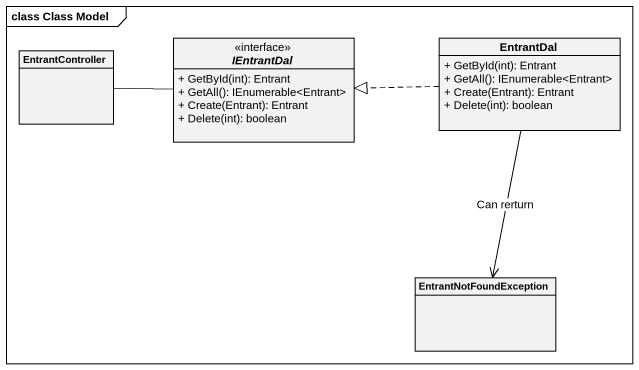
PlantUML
@startuml
mainframe class Class Model
hide circle
hide empty members
skinparam classAttributeIconSize 0
interface IEntrantDal {
  + GetById(int): Entrant
  + GetAll(): IEnumerable<Entrant>
  + Create(Entrant): Entrant
  + Delete(int): boolean
}
class EntrantDal {
  + GetById(int): Entrant
  + GetAll(): IEnumerable<Entrant>
  + Create(Entrant): Entrant
  + Delete(int): boolean
}
class EntrantController
class EntrantNotFoundException
EntrantDal .left.|> IEntrantDal
EntrantDal --> EntrantNotFoundException : Can rerturn
EntrantController -right- IEntrantDal
@enduml
